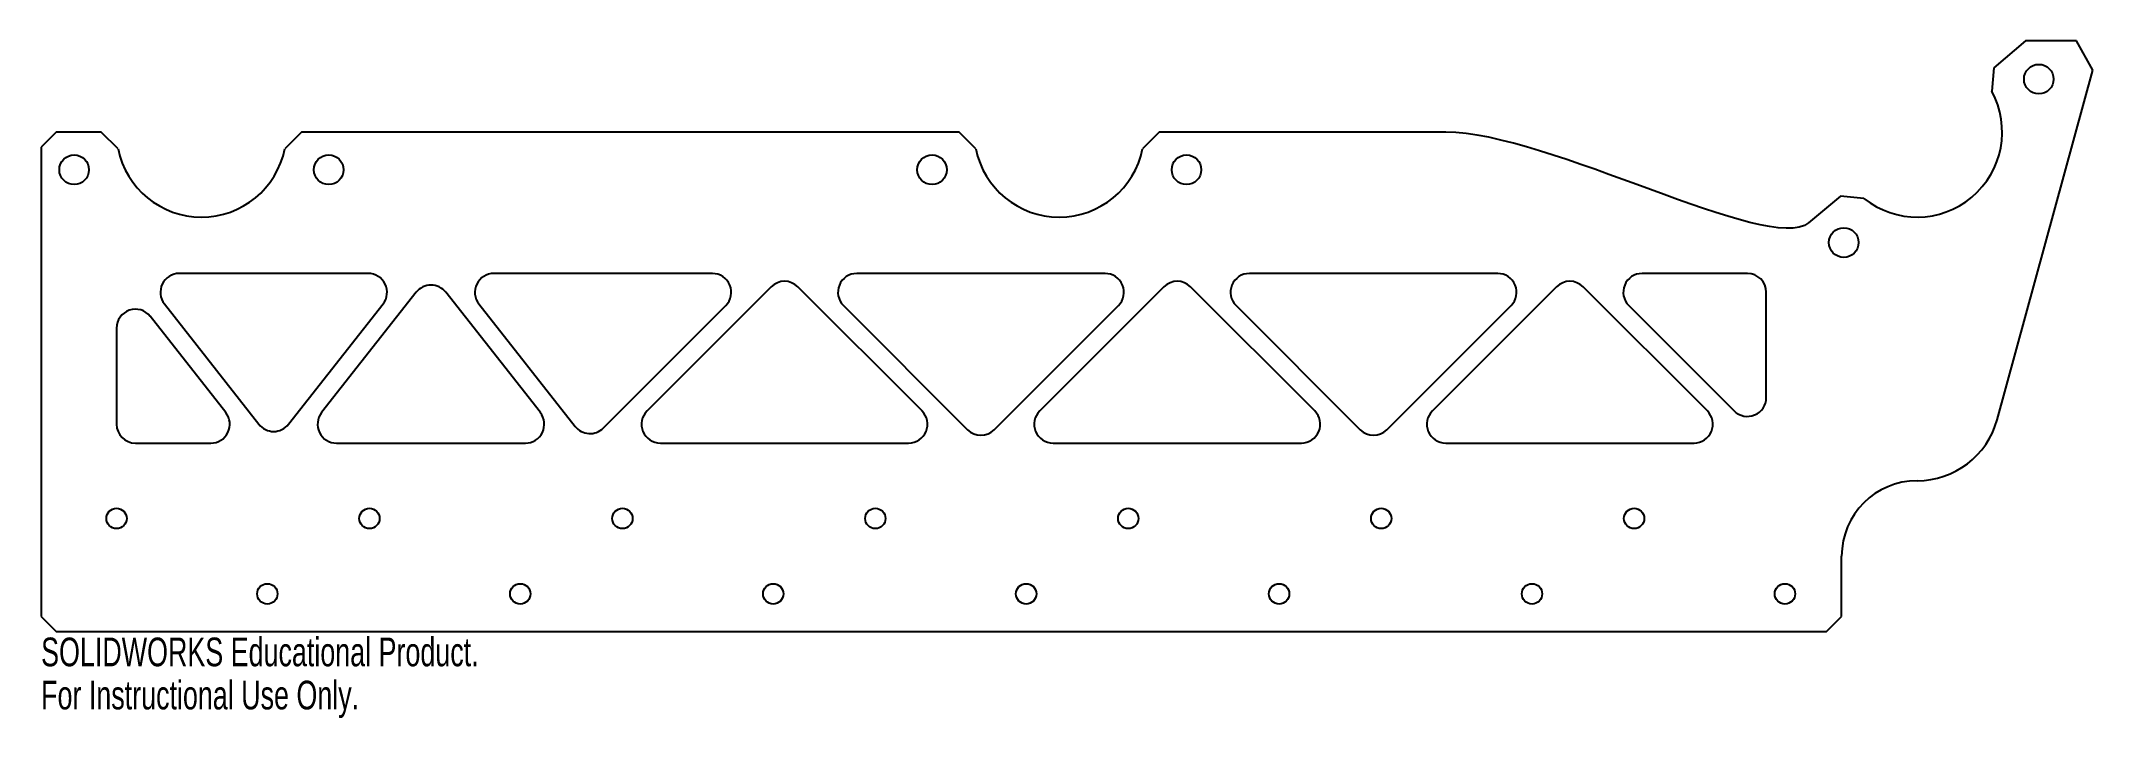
# Model space of a CAD drawing. Header units: inches. Extents: x -12.4 to 1.2, y -1.1 to 3.4.
import ezdxf

# ---------------------------------------------------------------- set-up
doc = ezdxf.new("R2010")
doc.units = ezdxf.units.IN
doc.header["$MEASUREMENT"] = 0
doc.styles.add('SLDTEXTSTYLE0', font='TXT', dxfattribs={"width": 0.7})

msp = doc.modelspace()

# ---------------------------------------------------------------- linework, layer by layer
at = {"color": 7, "linetype": 'Continuous', "lineweight": 25}
for p, q in [((0.719, 3.417), (0.508, 3.24)), ((1.056, 3.417), (0.719, 3.417)), ((1.166, 3.224), (1.056, 3.417)), ((0.508, 3.24), (0.495, 3.084)), ((0.53, 0.905), (1.166, 3.224)), ((-12.338, 2.813), (-12.438, 2.713)), ((-12.039, 2.813), (-12.338, 2.813)), ((-11.927, 2.702), (-12.039, 2.813)), ((-10.711, 2.813), (-10.823, 2.702)), ((-6.351, 2.813), (-10.711, 2.813)), ((-6.24, 2.702), (-6.351, 2.813)), ((-5.024, 2.813), (-5.135, 2.702)), ((-3.124, 2.813), (-5.024, 2.813)), ((-12.438, 2.713), (-12.438, -0.4)), ((-0.508, 2.387), (-0.719, 2.21)), ((-0.352, 2.373), (-0.508, 2.387)), ((-10.269, 1.875), (-11.522, 1.875)), ((-7.987, 1.875), (-9.437, 1.875)), ((-7.597, 1.787), (-8.42, 0.963)), ((-6.597, 0.963), (-7.42, 1.787)), ((-5.384, 1.875), (-7.03, 1.875)), ((-4.994, 1.787), (-5.817, 0.963)), ((-3.994, 0.963), (-4.817, 1.787)), ((-2.78, 1.875), (-4.427, 1.875)), ((-2.39, 1.787), (-3.213, 0.963)), ((-1.39, 0.963), (-2.213, 1.787)), ((-1.125, 1.875), (-1.823, 1.875)), ((-11.621, 1.673), (-10.994, 0.875)), ((-10.798, 0.875), (-10.171, 1.673)), ((-9.952, 1.75), (-10.578, 0.952)), ((-9.128, 0.952), (-9.755, 1.75)), ((-9.535, 1.673), (-8.898, 0.861)), ((-8.711, 0.85), (-7.899, 1.662)), ((-7.119, 1.662), (-6.295, 0.838)), ((-6.119, 0.838), (-5.295, 1.662)), ((-4.515, 1.662), (-3.692, 0.838)), ((-3.515, 0.838), (-2.692, 1.662)), ((-1.912, 1.662), (-1.213, 0.963)), ((-1, 1.052), (-1, 1.75)), ((-11.938, 1.513), (-11.938, 0.875)), ((-11.214, 0.952), (-11.715, 1.591)), ((-11.813, 0.75), (-11.312, 0.75)), ((-10.48, 0.75), (-9.227, 0.75)), ((-8.332, 0.75), (-6.686, 0.75)), ((-5.729, 0.75), (-4.082, 0.75)), ((-3.125, 0.75), (-1.479, 0.75)), ((-0.5, -0.4), (-0.5, 0)), ((-12.438, -0.4), (-12.338, -0.5)), ((-0.6, -0.5), (-0.5, -0.4)), ((-12.338, -0.5), (-0.6, -0.5))]:
    msp.add_line(p, q, dxfattribs=at)
for centre, radius in [((0.807, 3.164), 0.098), ((-12.219, 2.563), 0.098), ((-10.531, 2.563), 0.098), ((-6.531, 2.563), 0.098), ((-4.844, 2.563), 0.098), ((-0.486, 2.08), 0.098), ((-11.938, 0.25), 0.0675), ((-10.261, 0.25), 0.0675), ((-8.584, 0.25), 0.0675), ((-6.907, 0.25), 0.0675), ((-5.23, 0.25), 0.0675), ((-3.553, 0.25), 0.0675), ((-1.876, 0.25), 0.0675), ((-10.938, -0.25), 0.0675), ((-9.261, -0.25), 0.0675), ((-7.584, -0.25), 0.0675), ((-5.907, -0.25), 0.0675), ((-4.23, -0.25), 0.0675), ((-2.553, -0.25), 0.0675), ((-0.876, -0.25), 0.0675)]:
    msp.add_circle(centre, radius, dxfattribs=at)
for centre, radius, start, end in [((0, 2.813), 0.564, 231.3659, 28.6341), ((-11.375, 2.813), 0.564, 191.3659, 348.6341), ((-5.688, 2.813), 0.564, 191.3659, 348.6341), ((-11.522, 1.75), 0.125, 90, 218.1489), ((-10.269, 1.75), 0.125, 321.8511, 90), ((-9.853, 1.673), 0.125, 38.1489, 141.8511), ((-9.437, 1.75), 0.125, 90, 218.1489), ((-7.987, 1.75), 0.125, 315, 90), ((-7.509, 1.698), 0.125, 45, 135), ((-7.03, 1.75), 0.125, 90, 225), ((-5.384, 1.75), 0.125, 315, 90), ((-4.905, 1.698), 0.125, 45, 135), ((-4.427, 1.75), 0.125, 90, 225), ((-2.78, 1.75), 0.125, 315, 90), ((-2.302, 1.698), 0.125, 45, 135), ((-1.823, 1.75), 0.125, 90, 225), ((-1.125, 1.75), 0.125, 0, 90), ((-11.813, 1.513), 0.125, 38.1489, 180), ((-8.332, 0.875), 0.125, 135, 270), ((-6.686, 0.875), 0.125, 270, 45), ((-5.729, 0.875), 0.125, 135, 270), ((-4.082, 0.875), 0.125, 270, 45), ((-3.125, 0.875), 0.125, 135, 270), ((-1.479, 0.875), 0.125, 270, 45), ((-1.125, 1.052), 0.125, 225, 0), ((-11.813, 0.875), 0.125, 180, 270), ((-11.312, 0.875), 0.125, 270, 38.1489), ((-10.896, 0.952), 0.125, 218.1489, 321.8511), ((-10.48, 0.875), 0.125, 141.8511, 270), ((-9.227, 0.875), 0.125, 270, 38.1489), ((-8.799, 0.938), 0.125, 218.1489, 315), ((-6.207, 0.927), 0.125, 225, 315), ((-3.604, 0.927), 0.125, 225, 315), ((0, 1.05), 0.55, 270, 344.6723), ((0, 0), 0.5, 90, 180)]:
    msp.add_arc(centre, radius, start, end, dxfattribs=at)
msp.add_open_spline([(-0.719, 2.21), (-0.974, 1.996), (-2.457, 2.813), (-3.124, 2.813)], degree=3, dxfattribs=at)

# ---------------------------------------------------------------- texts
at = {"color": 7, "linetype": 'Continuous', "char_height": 0.1903, "attachment_point": 1, "style": 'SLDTEXTSTYLE0'}
for s, insert in [('SOLIDWORKS Educational Product.', (-12.438, -0.54)), ('For Instructional Use Only.', (-12.438, -0.826))]:
    msp.add_mtext(s, dxfattribs=dict(at, insert=insert))

doc.saveas('drawing.dxf')
